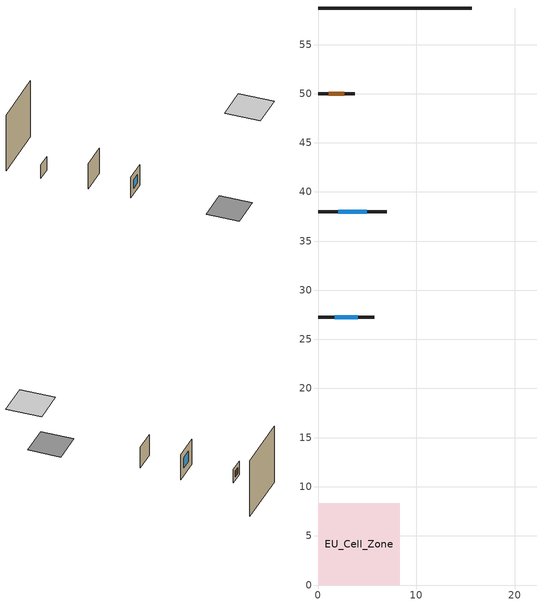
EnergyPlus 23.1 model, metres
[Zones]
EU_Cell_Zone
 floor othersidecoefficients (EU_IT.MidClim.TH.02.Gen.ReEx.001.001_floor_1_Construction): 0,0 8.32,0 8.32,8.32 0,8.32 z0
 wall outside (EU_IT.MidClim.TH.02.Gen.ReEx.001.001_wall_1_north_1_Construction): 0,27.27 5.72,27.27 z0:5.72
 wall outside (EU_IT.MidClim.TH.02.Gen.ReEx.001.001_wall_1_south_2_Construction): 7,37.98 0,37.98 z0:7
 wall outside (EU_IT.MidClim.TH.02.Gen.ReEx.001.001_wall_1_south_3_Construction): 3.74,49.98 0,49.98 z0:3.74
 wall othersidecoefficients (EU_IT.MidClim.TH.02.Gen.ReEx.001.001_thermal_bridge_Construction): 15.65,58.72 0,58.72 z0:15.65
 window (EU_IT.MidClim.TH.02.Gen.ReEx.001.001_window_north_1_Construction): 1.67,27.27 4.04,27.27 z1.67:4.04
 window (EU_IT.MidClim.TH.02.Gen.ReEx.001.001_window_south_2_Construction): 4.95,37.98 2.05,37.98 z2.05:4.95
 door (EU_IT.MidClim.TH.02.Gen.ReEx.001.001_door_south_3_Construction): 2.64,49.98 1.09,49.98 z1.09:2.64
 ceiling othersidecoefficients (EU_IT.MidClim.TH.02.Gen.ReEx.001.001_roof_1_Construction): 13.32,0 22.27,0 22.27,8.94 13.32,8.94 z20
[Building]
EU Step8 Campaign Cell: North Axis=0; Terrain=City; Solar Distribution=FullExterior
[Site:Location]
Bologna: Latitude=44.5; Longitude=11.25; Time Zone=1; Elevation=37
[SizingPeriod:WeatherFileDays]
AnnualSizingPeriod: Begin Month=1; Begin Day of Month=1; End Month=12; End Day of Month=31; Use Weather File Daylight Saving Period=No; Use Weather File Rain and Snow Indicators=No
[MATERIAL]
EU_InternalMass_Material: Roughness=MediumRough; Thickness=0.1; Conductivity=1; Density=1800; Specific Heat=900; Thermal Absorptance=0.9; Solar Absorptance=0.7; Visible Absorptance=0.7
[MATERIAL:NOMASS] Roughness=MediumRough; Thermal Absorptance=0.9; Solar Absorptance=0.7; Visible Absorptance=0.7
Name | Thermal Resistance
EU_IT.MidClim.TH.02.Gen.ReEx.001.001_floor_1_NoMass | 0.620275
EU_IT.MidClim.TH.02.Gen.ReEx.001.001_roof_1_NoMass | 0.689194
EU_IT.MidClim.TH.02.Gen.ReEx.001.001_wall_1_north_1_NoMass; EU_IT.MidClim.TH.02.Gen.ReEx.001.001_wall_1_south_2_NoMass; EU_IT.MidClim.TH.02.Gen.ReEx.001.001_wall_1_south_3_NoMass | 0.770528
EU_IT.MidClim.TH.02.Gen.ReEx.001.001_door_south_3_NoMass | 0.413517
EU_IT.MidClim.TH.02.Gen.ReEx.001.001_thermal_bridge_NoMass | 24.811
[WINDOWMATERIAL:SIMPLEGLAZINGSYSTEM] UFactor=3.94986; Solar Heat Gain Coefficient=0.85; Visible Transmittance=0.85
EU_IT.MidClim.TH.02.Gen.ReEx.001.001_window_north_1_SimpleGlazing; EU_IT.MidClim.TH.02.Gen.ReEx.001.001_window_south_2_SimpleGlazing
[CONSTRUCTION]
EU_IT.MidClim.TH.02.Gen.ReEx.001.001_floor_1_Construction: EU_IT.MidClim.TH.02.Gen.ReEx.001.001_floor_1_NoMass
EU_IT.MidClim.TH.02.Gen.ReEx.001.001_roof_1_Construction: EU_IT.MidClim.TH.02.Gen.ReEx.001.001_roof_1_NoMass
EU_IT.MidClim.TH.02.Gen.ReEx.001.001_wall_1_north_1_Construction: EU_IT.MidClim.TH.02.Gen.ReEx.001.001_wall_1_north_1_NoMass
EU_IT.MidClim.TH.02.Gen.ReEx.001.001_window_north_1_Construction: EU_IT.MidClim.TH.02.Gen.ReEx.001.001_window_north_1_SimpleGlazing
EU_IT.MidClim.TH.02.Gen.ReEx.001.001_wall_1_south_2_Construction: EU_IT.MidClim.TH.02.Gen.ReEx.001.001_wall_1_south_2_NoMass
EU_IT.MidClim.TH.02.Gen.ReEx.001.001_window_south_2_Construction: EU_IT.MidClim.TH.02.Gen.ReEx.001.001_window_south_2_SimpleGlazing
EU_IT.MidClim.TH.02.Gen.ReEx.001.001_wall_1_south_3_Construction: EU_IT.MidClim.TH.02.Gen.ReEx.001.001_wall_1_south_3_NoMass
EU_IT.MidClim.TH.02.Gen.ReEx.001.001_door_south_3_Construction: EU_IT.MidClim.TH.02.Gen.ReEx.001.001_door_south_3_NoMass
EU_IT.MidClim.TH.02.Gen.ReEx.001.001_thermal_bridge_Construction: EU_IT.MidClim.TH.02.Gen.ReEx.001.001_thermal_bridge_NoMass
EU_InternalMass_Construction: EU_InternalMass_Material
[ZONE]
EU_Cell_Zone: Type=1; Multiplier=1; Ceiling Height=2.12722; Volume=478.2; Floor Area=112.4; Part of Total Floor Area=Yes
[INTERNALMASS]
EU_Cell_Zone_EU_InternalMass: Construction=EU_InternalMass_Construction; Zone or ZoneList=EU_Cell_Zone; Surface Area=112.4
[SURFACEPROPERTY:OTHERSIDECOEFFICIENTS] Combined ConvectiveRadiative Film Coefficient=0; Constant Temperature=0; Constant Temperature Coefficient=0; Ground Temperature Coefficient=0; Wind Speed Coefficient=0; Sinusoidal Variation of Constant Temperature Coefficient=No; Period of Sinusoidal Variation=24; Previous Other Side Temperature Coefficient=0
Name | External DryBulb Temperature Coefficient | Zone Air Temperature Coefficient
EU_IT.MidClim.TH.02.Gen.ReEx.001.001_floor_1_b0.5 | 0.5 | 0.5
EU_IT.MidClim.TH.02.Gen.ReEx.001.001_roof_1_b1; EU_IT.MidClim.TH.02.Gen.ReEx.001.001_wall_1_north_1_b1; EU_IT.MidClim.TH.02.Gen.ReEx.001.001_wall_1_south_2_b1; EU_IT.MidClim.TH.02.Gen.ReEx.001.001_wall_1_south_3_b1; EU_IT.MidClim.TH.02.Gen.ReEx.001.001_thermal_bridge_b1 | 1 | 0
[OTHEREQUIPMENT]
EU_Step8_InternalGain_it__IT.MidClim.TH.02.Gen.ReEx.001.001__f000_f000: Fuel Type=Electricity; Zone or ZoneList or Space or SpaceList=EU_Cell_Zone; Schedule=EU_Step8_GainSchedule_it__IT.MidClim.TH.02.Gen.ReEx.001.001__f000_f000; Design Level Calculation Method=Watts/Area; Power per Zone Floor Area=1; Fraction Latent=0; Fraction Radiant=0; Fraction Lost=0; Carbon Dioxide Generation Rate=0; EndUse Subcategory=EU_Step8_InternalGains
[ZONEVENTILATION:DESIGNFLOWRATE]
EU_ConstantAir_EU_Cell_Zone: Zone or ZoneList or Space or SpaceList=EU_Cell_Zone; Schedule=EU_AlwaysOn; Design Flow Rate Calculation Method=AirChanges/Hour; Air Changes per Hour=0.644875; Ventilation Type=Natural; Fan Pressure Rise=0; Fan Total Efficiency=1; Constant Term Coefficient=1; Temperature Term Coefficient=0; Velocity Term Coefficient=0; Velocity Squared Term Coefficient=0; Minimum Indoor Temperature=-100; Maximum Indoor Temperature=100; Delta Temperature=-100; Minimum Outdoor Temperature=-100; Maximum Outdoor Temperature=100; Maximum Wind Speed=40
[HVACTEMPLATE:THERMOSTAT]
EU_HeatOnly_EU_Cell_Zone: Constant Heating Setpoint=20; Constant Cooling Setpoint=50
[HVACTEMPLATE:ZONE:IDEALLOADSAIRSYSTEM]
EU_Cell_Zone: Template Thermostat=EU_HeatOnly_EU_Cell_Zone; System Availability Schedule=EU_AlwaysOn; Maximum Heating Supply Air Temperature=50; Minimum Cooling Supply Air Temperature=13; Maximum Heating Supply Air Humidity Ratio=0.0156; Minimum Cooling Supply Air Humidity Ratio=0.0077; Heating Limit=NoLimit; Cooling Limit=NoLimit; Heating Availability Schedule=EU_AlwaysOn; Cooling Availability Schedule=EU_CoolingOff; Dehumidification Control Type=ConstantSensibleHeatRatio; Cooling Sensible Heat Ratio=0.7; Dehumidification Setpoint=60; Humidification Control Type=None; Humidification Setpoint=30; Outdoor Air Method=None; Outdoor Air Flow Rate per Person=0.00944; Outdoor Air Flow Rate per Zone Floor Area=0; Outdoor Air Flow Rate per Zone=0; Demand Controlled Ventilation Type=None; Outdoor Air Economizer Type=NoEconomizer; Heat Recovery Type=None; Sensible Heat Recovery Effectiveness=0.7; Latent Heat Recovery Effectiveness=0.65
[SIZING:ZONE]
EU_Cell_Zone: Zone Cooling Design Supply Air Temperature Input Method=SupplyAirTemperature; Zone Cooling Design Supply Air Temperature=13; Zone Heating Design Supply Air Temperature Input Method=SupplyAirTemperature; Zone Heating Design Supply Air Temperature=50; Zone Cooling Design Supply Air Humidity Ratio=0.008; Zone Heating Design Supply Air Humidity Ratio=0.008; Cooling Design Air Flow Method=DesignDay; Cooling Design Air Flow Rate=0; Cooling Minimum Air Flow per Zone Floor Area=0.000762; Cooling Minimum Air Flow=0; Cooling Minimum Air Flow Fraction=0.2; Heating Design Air Flow Method=DesignDay; Heating Design Air Flow Rate=0; Heating Maximum Air Flow per Zone Floor Area=0.002032; Heating Maximum Air Flow=0.141576; Heating Maximum Air Flow Fraction=0.3; Account for Dedicated Outdoor Air System=No; Dedicated Outdoor Air System Control Strategy=NeutralSupplyAir; Dedicated Outdoor Air Low Setpoint Temperature for Design=autosize; Dedicated Outdoor Air High Setpoint Temperature for Design=autosize; Zone Load Sizing Method=Sensible Load Only No Latent Load; Zone Latent Cooling Design Supply Air Humidity Ratio Input Method=HumidityRatioDifference; Zone Cooling Design Supply Air Humidity Ratio Difference=0.005; Zone Latent Heating Design Supply Air Humidity Ratio Input Method=HumidityRatioDifference; Zone Humidification Design Supply Air Humidity Ratio Difference=0.005
[SCHEDULE:CONSTANT]
Name | Hourly Value
EU_AlwaysOn | 1
EU_CoolingOff | 0
[SCHEDULE:FILE]
EU_Step8_GainSchedule_it__IT.MidClim.TH.02.Gen.ReEx.001.001__f000_f000: File=C:\Users\o_iseri\Desktop\OpenUBEM\openubem\outputs\eu_certified_rerun_2026-08-28\rep2\schedules\it__IT.MidClim.TH.02.Gen.ReEx.001.001__f000.csv; Column Number=1; Rows to Skip at Top=0; Number of Hours of Data=8760; Column Separator=Comma; Interpolate to Timestep=No; Minutes per Item=60; Adjust Schedule for Daylight Savings=Yes
